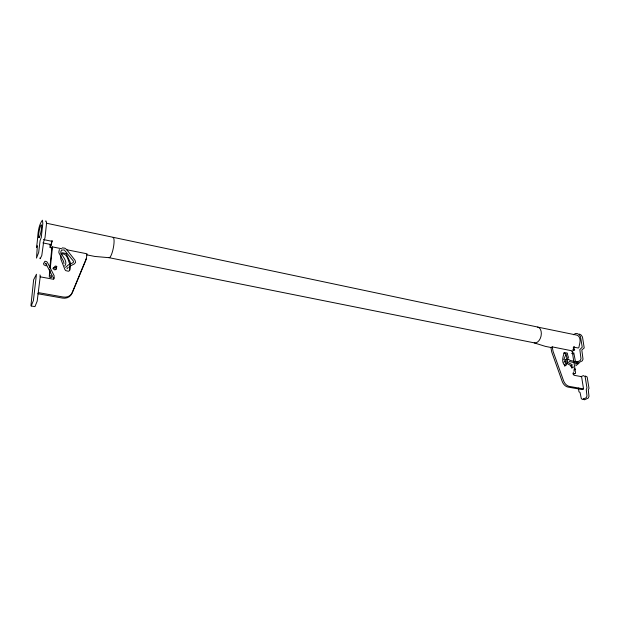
<?xml version="1.0" encoding="UTF-8"?>
<svg xmlns="http://www.w3.org/2000/svg" width="620" height="620" viewBox="0 0 620 620"><rect width="100%" height="100%" fill="white"/><g stroke="black" fill="none" stroke-linecap="round" stroke-linejoin="round"><path stroke-width="0.93" d="M63.984 263.539L63.573 261.377L59.117 253.254L58.799 252.193L59.388 249.519M573.973 371.45L574.182 368.892L575.484 369.249L574.887 369.536M69.432 270.599L69.874 265.833M53.537 267.507L52.917 268.646L54.397 268.204L55.017 267.057L53.537 267.507L53.405 268.917L54.746 269.878L56.219 269.437L56.35 268.026L55.73 269.173M60.869 255.332L60.76 258.897L64.86 269.46L65.697 270.599L68.456 271.265L69.579 270.607L70.076 269.467L70.339 262.446L66.208 253.626L62.488 252.743L61.031 253.634M53.739 279.349L53.421 277.233M49.647 269.553L49.298 276.993L50.739 277.628L52.553 276.815M49.832 267.685L51.855 248.078L52.468 246.899L61.798 248.76M50.065 270.281L49.584 274.954L50.832 276.396L52.08 275.954M50.251 268.406L52.468 246.899M85.793 259.796L85.963 258.881M50.212 244.388L50.026 247.031A3.387 0.542 -79 0 0 50.546 247.21A3.387 0.542 -79 0 0 51.383 244.388L52.119 240.645L50.429 246.404L50.212 244.388L42.85 242.908M60.737 251.999L61.512 250.17L64.224 249.899L73.284 260.974L73.555 261.989L72.959 262.717L68.099 265.05L65.596 267.468M574.229 373.55L574.105 374.162L573.113 374.147M563.782 359.678L565.835 354.663M85.638 260.222L71.711 293.702A9.285 7.889 23.3 0 1 62.434 298.073L37.735 293.725M31.201 305.986L33.403 300.529L36.456 274.249L33.635 279.752L31 305.032L31.201 305.986L34.953 306.621L37.177 301.18L40.316 275.908L39.92 274.9M64.713 266.089C68.394 261.539 62.31 256.696 60.907 252.572M564.696 366.234L566.82 357.802L565.975 353.757L563.626 353.028M579.018 363.18L575.74 365.8M66.937 268.855L68.246 267.236M572.849 366.242L573.019 367.35L572.314 367.753L571.439 367.04L571.268 365.932L571.973 365.537L570.632 366.226M573.368 334.73L575.577 333.506L577.546 333.63L579.227 334.692L580.498 336.613L582.219 347.208L579.824 349.61L581.002 358.74L580.297 360.437L576.554 362.367L575.461 361.607L573.787 352.811L571.648 353.47M574.461 373.465L575.453 373.48L575.585 372.876L572.12 350.85L552.257 346.882L550.947 347.603L551.699 351.92L562.232 381.502A6.804 4.611 60.5 0 0 567.928 387.058L582.164 389.569L583.536 388.911L581.583 376.666L573.981 375.263L572.934 373.317L573.585 372.55M573.973 350.23L574.663 349.866L573.175 347.867M575.523 364.126L577.251 363.219M578.545 362.754L582.296 360.832L583.009 359.135L581.816 350.013L584.211 347.952L582.49 337.032L581.219 335.11L579.529 334.048M571.671 368.04L573.019 367.35M566.339 359.305L564.587 359.988L565.076 360.646M580.855 376.689L583.412 375.619L585.133 376.627L586.97 387.981L586.249 389.515L586.97 395.963L586.249 397.699L582.443 399.466L581.32 398.598L580.041 392.468L578.979 391.794L578.39 388.035M69.611 266.337L74.377 263.895L75.601 262.392L75.059 260.33L66.619 249.55L64.922 248.225L62.279 247.868M563.82 362.181L565.192 361.662M45.384 221.185L46.02 220.953L46.384 221.983L46.453 224.223L45.004 237.747L43.718 241.389L41.788 255.51L40.145 258.78L39.92 257.998M60.892 254.068C67.371 252.371 67.882 260.292 69.928 264.322M573.632 353.865L573.206 353.764M564.51 361.382L565.277 361.344M46.415 223.208L537.695 327.05A8.091 5.138 -77.9 0 1 541.058 336.055A8.091 5.138 -77.9 0 1 534.293 342.868L109.097 257.695L94.821 256.447L86.444 254.774M45.051 263.105L46.035 263.872L52.103 275.644M38.331 292.617L63.077 296.988A9.3 7.897 23.4 0 0 72.37 292.617L86.32 259.09L86.978 253.797L66.456 249.697M583.536 388.911L569.284 386.392A6.82 4.611 60.4 0 1 563.58 380.82L553.017 351.199L552.257 346.882M585.427 375.991L587.156 376.999L589 388.337L588.271 389.879L589 396.312L588.279 398.048L584.474 399.815L583.35 398.947M40.044 276.799L52.878 279.163L54.366 278.225L54.041 276.109M537.649 327.081L576.74 335.11A6.921 4.665 -77.6 0 1 579.878 342.829L578.847 347.634L578.158 348.006L573.546 347.068L574.244 346.696L573.647 349.486A2.526 1.697 -78.2 0 1 571.981 351.594M50.15 247.535L52.01 247.907M551.839 347.665L545.36 346.371L534.246 342.899M572.826 349.494L574.663 349.866M43.477 239.576L51.801 241.265M577.15 363.359L569.067 361.468M577.825 362.134L570.268 360.491L568.044 359.104M46.175 265.887L44.012 264.887L43.462 263.74L44.958 261.214L46.779 261.725L47.608 262.81L54.064 275.52M45.601 263.763L46.608 264.081M566.742 363.367L571.617 365.978M567.168 362.034L572.245 364.754M113.111 237.545A10.277 2.232 -78.8 0 1 113.297 248.14A10.277 2.232 -78.8 0 1 109.097 257.695M568.153 357.104L566.447 364.878L565.308 365.715C561.054 363.227 562.875 356.237 564.386 352.594L567.3 353.051L568.153 357.104M36.479 247.008L36.503 247.473L37.378 245.807L36.495 258.075L38.688 252.417L40.068 240.653L41.269 237.445L42.819 223.456L42.408 220.185C36.952 227.377 38.277 238.522 36.479 247.008M56.807 266.801L56.257 267.654L55.095 267.344L54.932 266.305L55.986 265.972L56.807 266.801M39.455 237.011A6.603 0.969 -78.9 0 0 41.656 225.788A6.603 0.969 -78.9 0 0 39.13 231.121A6.603 0.969 -78.9 0 0 39.455 237.011"/></g></svg>
